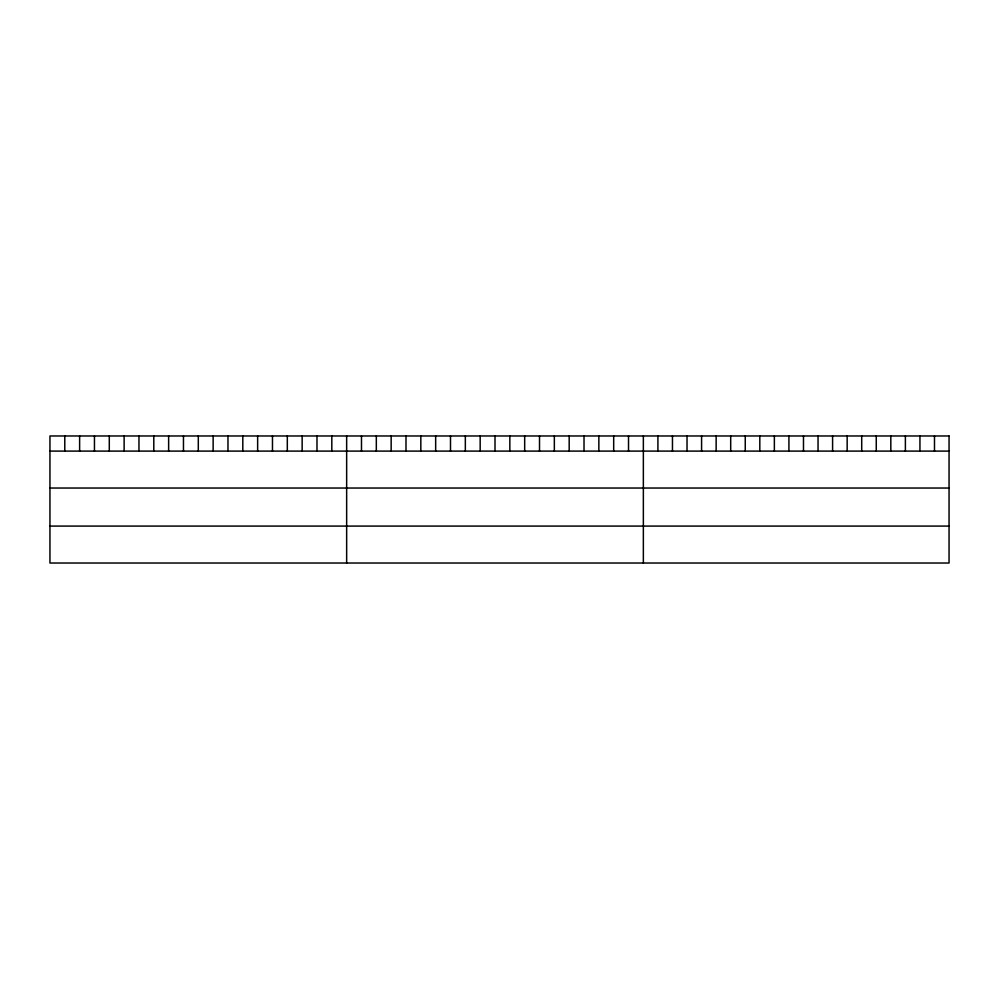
<?xml version="1.0" encoding="UTF-8"?>
<svg xmlns="http://www.w3.org/2000/svg" width="999" height="999" viewBox="0 0 999 999"><rect width="100%" height="100%" fill="white"/><g stroke="black" fill="none" stroke-linecap="round" stroke-linejoin="round"><path stroke-width="1.5" d="M49.95 451.098L949.05 451.098M49.95 488.036L949.05 488.036M49.95 526.086L949.05 526.086M934.49 435.976L934.49 451.098M919.942 435.976L919.942 451.098M905.381 435.976L905.381 451.098M890.821 435.976L890.821 451.098M876.26 435.976L876.26 451.098M861.712 435.976L861.712 451.098M847.152 435.976L847.152 451.098M832.592 435.976L832.592 451.098M818.044 435.976L818.044 451.098M803.483 435.976L803.483 451.098M788.923 435.976L788.923 451.098M774.362 435.976L774.362 451.098M759.814 435.976L759.814 451.098M745.254 435.976L745.254 451.098M730.694 435.976L730.694 451.098M716.146 435.976L716.146 451.098M701.585 435.976L701.585 451.098M687.025 435.976L687.025 451.098M672.464 435.976L672.464 451.098M657.916 435.976L657.916 451.098M643.356 435.976L643.356 563.024M628.521 435.976L628.521 451.098M613.686 435.976L613.686 451.098M598.851 435.976L598.851 451.098M584.015 435.976L584.015 451.098M569.18 435.976L569.18 451.098M554.345 435.976L554.345 451.098M539.51 435.976L539.51 451.098M524.675 435.976L524.675 451.098M509.84 435.976L509.84 451.098M495.005 435.976L495.005 451.098M480.169 435.976L480.169 451.098M465.334 435.976L465.334 451.098M450.499 435.976L450.499 451.098M435.664 435.976L435.664 451.098M420.829 435.976L420.829 451.098M405.994 435.976L405.994 451.098M391.158 435.976L391.158 451.098M376.323 435.976L376.323 451.098M361.488 435.976L361.488 451.098M346.653 435.976L346.653 563.024M331.818 435.976L331.818 451.098M316.983 435.976L316.983 451.098M302.148 435.976L302.148 451.098M287.312 435.976L287.312 451.098M272.477 435.976L272.477 451.098M257.642 435.976L257.642 451.098M242.807 435.976L242.807 451.098M227.972 435.976L227.972 451.098M213.137 435.976L213.137 451.098M198.302 435.976L198.302 451.098M183.466 435.976L183.466 451.098M168.631 435.976L168.631 451.098M153.796 435.976L153.796 451.098M138.961 435.976L138.961 451.098M124.126 435.976L124.126 451.098M109.291 435.976L109.291 451.098M94.455 435.976L94.455 451.098M79.62 435.976L79.62 451.098M64.785 435.976L64.785 451.098M949.05 435.976L49.95 435.976L49.95 563.024L949.05 563.024L949.05 435.976"/></g></svg>
